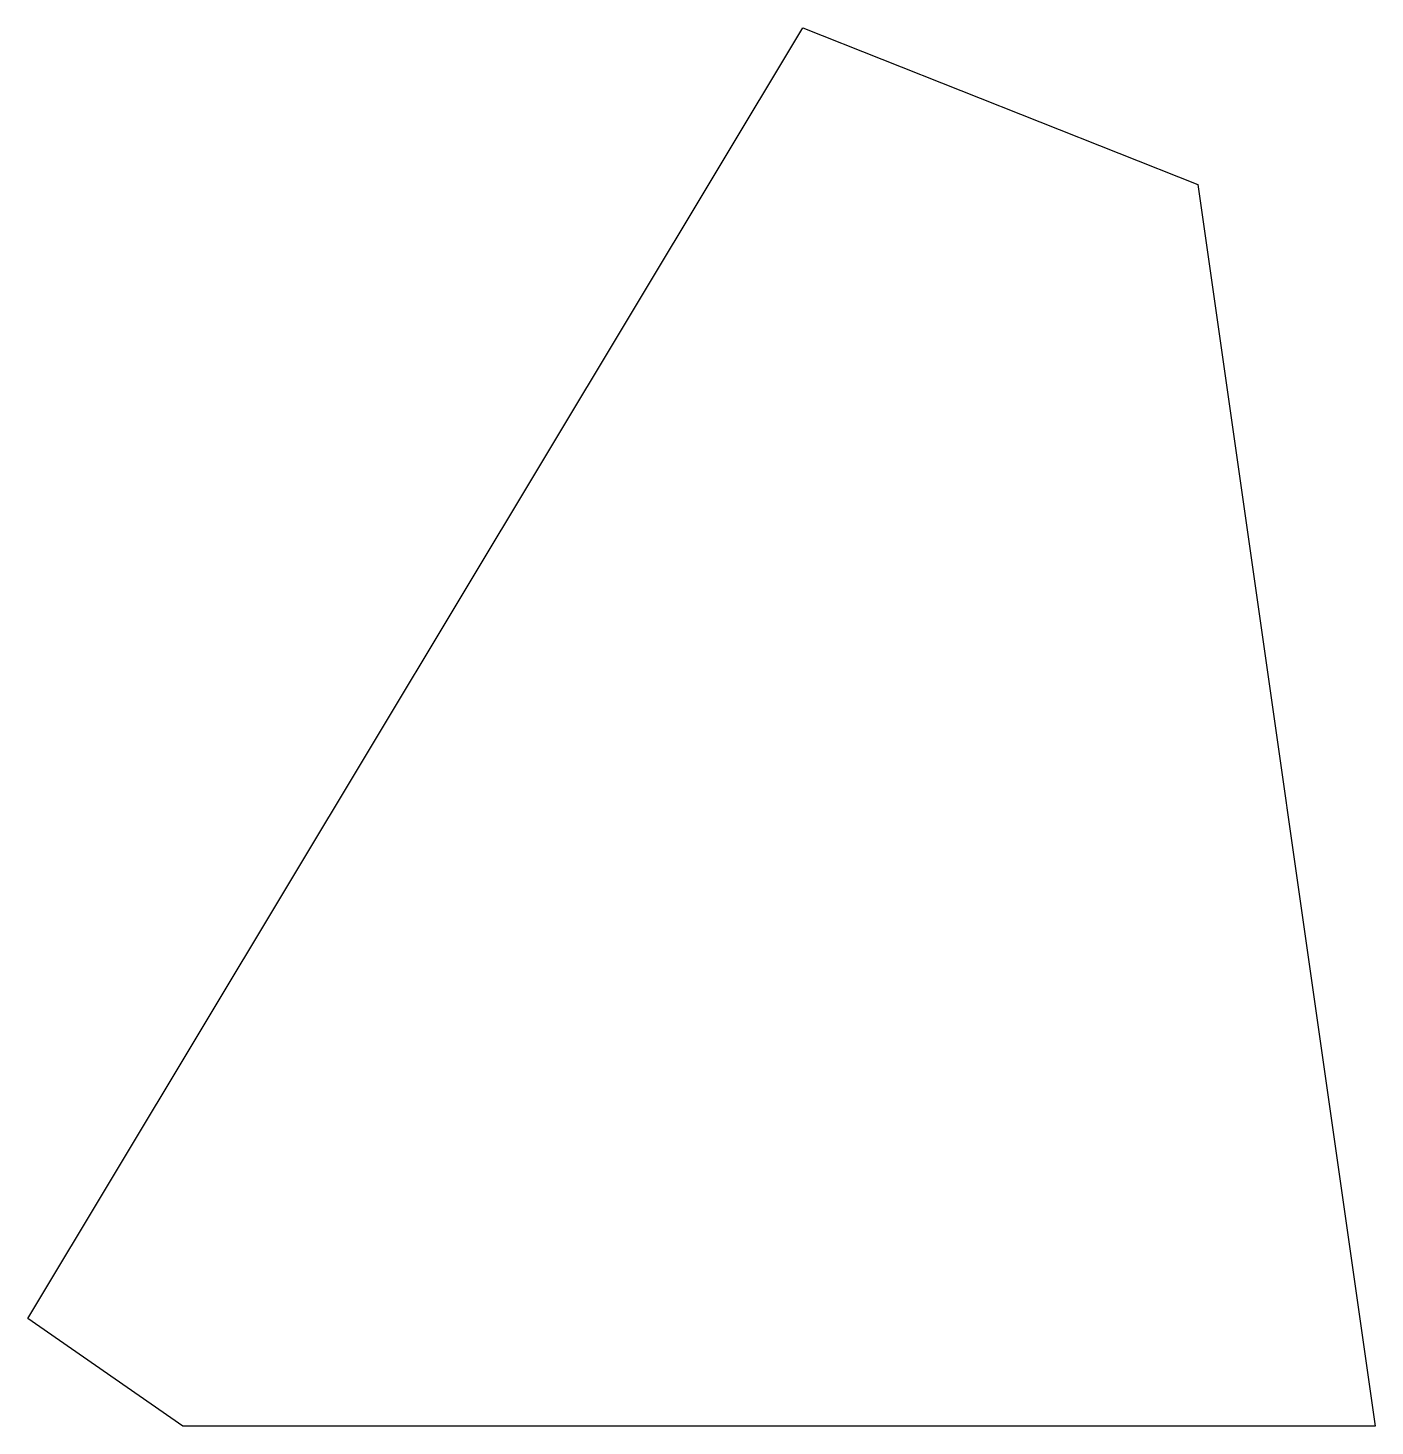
# Model space of a CAD drawing. Extents: x 890 to 1105, y 790 to 1013.
import ezdxf

# ---------------------------------------------------------------- set-up
doc = ezdxf.new("R2010")
doc.units = 0
doc.layers.get('0').update_dxf_attribs({"linetype": 'CONTINUOUS'})

msp = doc.modelspace()

# ---------------------------------------------------------------- linework, layer by layer
for points in [[(890.13, 807.49), (1013.64, 1013.27), (1076.57, 988.33), (1104.84, 790.34), (914.84, 790.34)], [(914.84, 790.34), (890.13, 807.49)]]:
    msp.add_lwpolyline(points)

doc.saveas('drawing.dxf')
